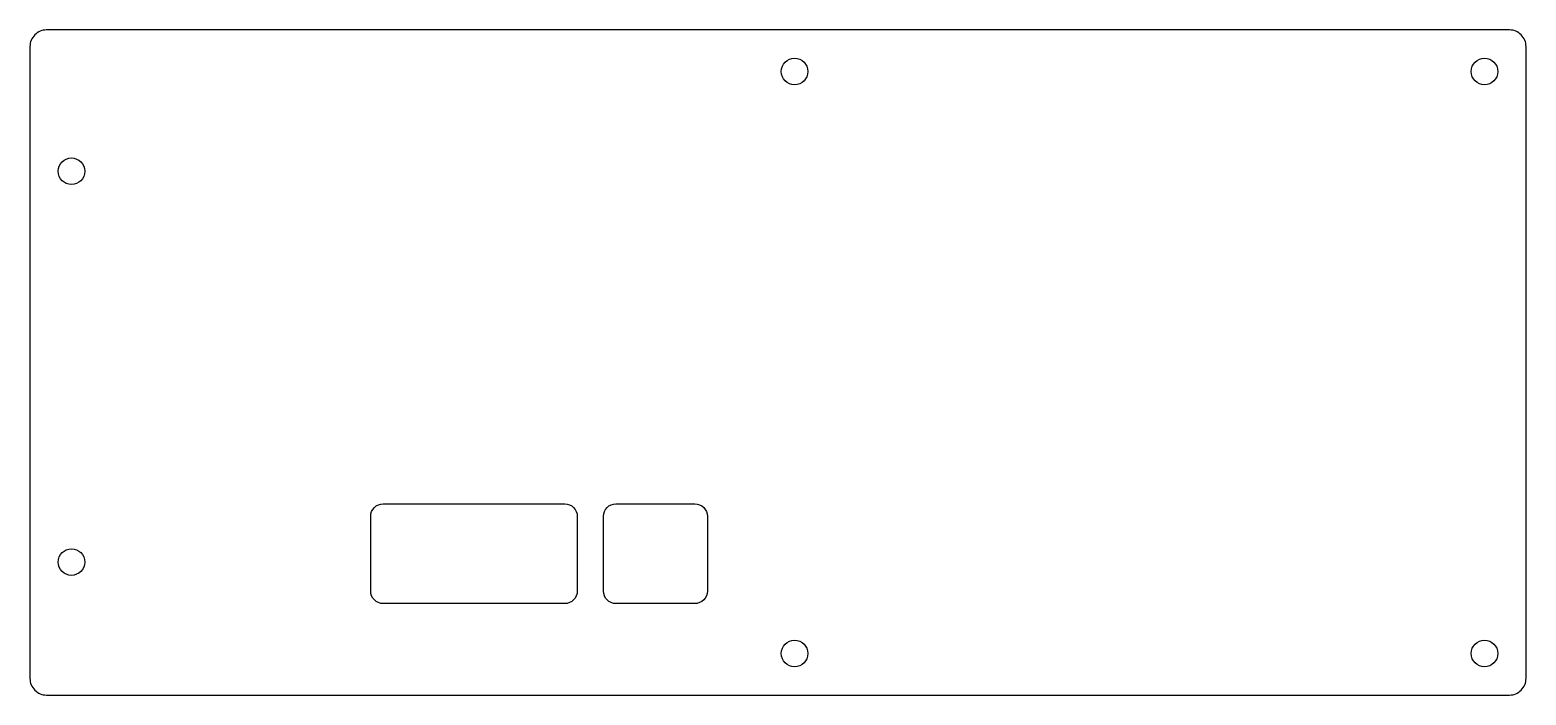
# Model space of a CAD drawing. Header units: millimetres. Extents: x 10 to 190, y 10 to 90.
import ezdxf

# ---------------------------------------------------------------- set-up
doc = ezdxf.new("R2010")
doc.units = ezdxf.units.MM
doc.layers.get('0').update_dxf_attribs({"linetype": 'CONTINUOUS'})

msp = doc.modelspace()

# ---------------------------------------------------------------- linework, layer by layer
for points in [[(10, 88), (10, 12, 0.414214), (12, 10), (188, 10, 0.414214), (190, 12), (190, 88, 0.414214), (188, 90), (12, 90, 0.414214)], [(52.5, 33), (74.35, 33, -0.414214), (75.85, 31.5), (75.85, 22.5, -0.414214), (74.35, 21), (52.5, 21, -0.414214), (51, 22.5), (51, 31.5, -0.414214)], [(80.5, 33), (90, 33, -0.414214), (91.5, 31.5), (91.5, 22.5, -0.414214), (90, 21), (80.5, 21, -0.414214), (79, 22.5), (79, 31.5, -0.414214)]]:
    msp.add_lwpolyline(points, format="xyb", close=True)
for centre in [(102, 85), (185, 85), (15, 73), (15, 26), (102, 15), (185, 15)]:
    msp.add_circle(centre, 1.6)

doc.saveas('drawing.dxf')
